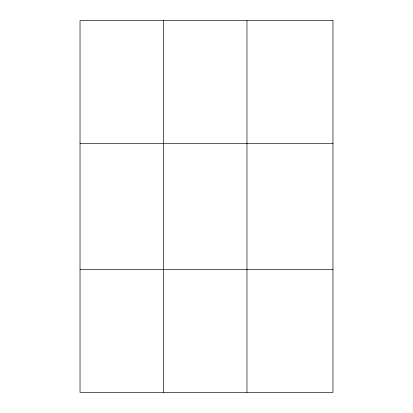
<?xml version="1.0" encoding="UTF-8"?>
<svg xmlns="http://www.w3.org/2000/svg" width="413" height="413" viewBox="0 0 413 413"><rect width="100%" height="100%" fill="white"/><g stroke="black" fill="none" stroke-linecap="round" stroke-linejoin="round"><path stroke-width="0.62" d="M163.502 20.65L163.502 392.35M246.969 20.65L246.969 392.35M80.029 143.311L332.971 143.311M80.029 269.689L332.971 269.689M332.971 20.65L332.971 392.35L80.029 392.35L80.029 20.65L332.971 20.65"/></g></svg>
